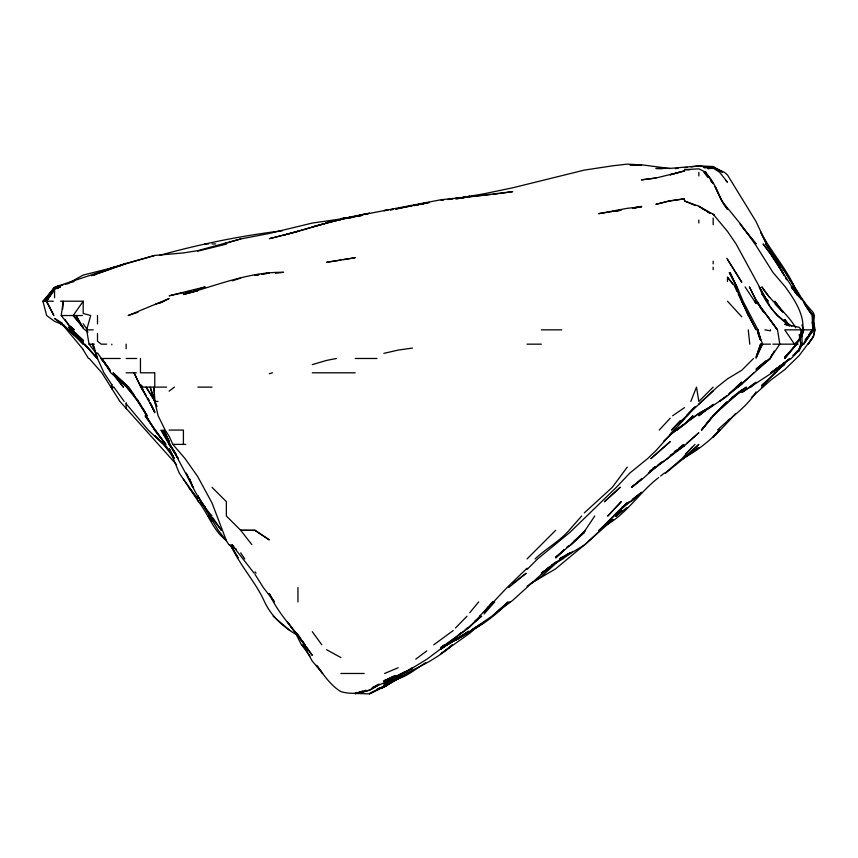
<?xml version="1.0" encoding="UTF-8"?>
<svg xmlns="http://www.w3.org/2000/svg" width="858" height="858" viewBox="0 0 858 858"><rect width="100%" height="100%" fill="white"/><g stroke="black" fill="none" stroke-linecap="round" stroke-linejoin="round"><path stroke-width="1.29" d="M62.709 309.019L63.224 301.212L61.229 315.529L68.876 325.289L74.41 329.847L68.876 325.085L65.208 319.777M751.383 397.479L770.441 380.351L784.748 369.616L799.066 355.705L813.384 336.679L814.735 329.847M794.519 346.214L784.748 358.483L796.728 344.165L784.748 357.185L796.943 344.165L799.066 339.5L801.447 329.847L799.066 327.284L784.748 324.227L788.33 325.632M801.78 337.012L803.549 329.847L802.809 327.466M813.384 336.679L808.182 344.165L813.384 336.69L815.1 329.847L813.813 322.737M96.74 353.925L89.06 344.165L86.647 329.847L90.744 315.529L83.194 313.502L83.194 301.212L60.51 301.212M801.115 337.012L803.163 329.847L801.308 336.229M801.822 335.81L803.549 329.847L801.919 324.903M774.838 369.819L791.215 358.483L799.066 350.279L800.846 344.165L799.431 334.566M799.066 350.279L800.836 344.165L799.27 334.641M801.383 336.229C807.314 318.425 795.28 300.729 785.317 286.894L773.047 272.576L756.123 245.688L741.805 225.568L721.75 200.987L715.111 186.669L721.975 200.987L727.487 209.32C717.899 197.973 716.655 181.585 704.15 172.351L706.027 172.351L713.17 183.633L710.639 180.813M800.997 337.022L803.303 329.847L802.605 327.466M762.58 344.165L760.563 344.165L756.123 357.496L762.58 344.165L757.56 329.847L760.338 339.393M756.52 355.888L760.563 344.165M690.829 401.437L696.492 387.119L698.852 401.437L713.17 387.119M756.123 358.183L761.99 344.165L756.123 356.778M792.846 355.426L799.066 350.825L802.23 344.165L801.479 329.847L784.748 329.847L794.465 344.165L799.066 339.5M772.146 354.375L770.441 357.786L774.259 350.976M811.486 332.057L803.731 344.165L813.384 330.158M54.558 297.78L54.558 289.06L46.707 301.212L53.861 315.529L46.214 301.212L54.558 289.06L60.446 286.894L56.907 288.696M594.787 515.98L584.309 531.638L570.967 544.615L555.673 557.228L564.264 549.656M51.78 291.677L54.558 287.237L43.694 301.212L54.558 287.687L42.9 301.212L46.654 315.529L54.558 321.342L64.103 325.193M83.194 327.724L73.22 315.529L83.194 301.212M627.262 467.127L612.28 487.344L584.309 512.88M54.558 289.06L45.882 301.212L54.558 289.886M47.619 296.954L49.163 294.82M51.469 291.623L54.558 287.366M805.169 340.079L807.399 337.012M808.89 334.963L812.612 329.847L803.345 344.165L799.066 348.455M756.123 391.902C746.439 407.604 730.501 417.471 717.503 430.072M805.297 340.079L813.084 329.847L812.054 315.529L803.753 301.212L791.28 286.894L793.618 290.004M711.078 417.803L701.683 430.072L713.17 415.755L727.487 401.791L713.438 415.755L701.394 430.072L713.17 415.755L741.805 390.122L729.879 399.817M469.766 612.741L478.689 601.887M527.037 568.21L507.057 587.569L484.084 611.872L488.191 606.874M735.242 413.813C720.538 430.727 704.504 446.814 684.534 457.486L698.852 447.511L684.534 457.722L665.701 473.026M695.377 406.638L655.898 450.697L647.5 458.708L629.847 473.026L616.355 487.344L569.991 532.292L537.634 558.933L527.037 569.476M484.084 611.936L492.76 601.887L484.084 611.872M687.011 415.755L690.39 411.872M692.084 409.931L693.779 407.99M581.681 515.98L569.122 530.298C559.202 541.58 545.849 548.68 535.081 558.933M484.084 614.006L494.734 601.887M774.806 372.801L761.529 387.119M694.969 444.39L681.863 458.708L665.24 473.026M810.467 332.711L813.084 329.847L812.086 322.04M810.51 332.711L813.137 329.847L810.327 332.711M659.244 430.072L670.216 418.2M680.169 420.688L671.439 430.072L717.106 387.119L727.487 378.871L741.805 370.227L753.517 358.483M693.586 408.236L686.561 415.755L695.334 406.703M675.718 428.185L670.216 434.03M681.005 422.522L684.534 418.747M634.577 484.577L631.96 487.344L641.58 478.925L631.445 487.344L641.58 479.761L655.898 466.913L649.871 470.988M479.515 616.205L484.084 611.4M775.074 372.801L784.748 362.623L775.696 372.801L761.915 385.424M698.852 404.011L713.17 390.926M455.448 628.045L467.009 616.205M480.33 616.205L469.766 627.026L426.812 659.287L383.858 685.413L412.494 667.953M753.678 383.805L750.418 387.119L752.316 385.274M616.505 515.98L621.878 510.542M685.403 454.054L692.363 447.029M527.037 558.933L555.673 530.298M810.703 332.529L813.384 329.847L813.159 315.529L804 303.26M607.421 522.125L612.944 516.688L598.627 531.831L585.081 544.615L569.991 553.732L559.92 558.408M559.019 560.574L541.355 576.565L527.037 586.132M480.169 616.205L474.474 621.589M752.284 385.274L750.364 387.119L756.123 382.293L741.805 392.535L770.441 373.874L789.886 358.483L771.471 372.801L784.748 363.063L774.838 369.809M796.224 352.08L799.066 349.324L799.066 350.825M728.463 394.648L741.805 384.105L753.742 372.801M505.051 605.48C495.474 615.122 484.566 623.401 472.586 629.836M564.146 549.946L555.673 557.947L564.264 549.946M599.131 530.298L627.262 502.874L613.513 515.98L627.262 503.185L617.717 511.711M508.697 587.569L526.168 573.251L512.719 583.451M567.127 547.275L569.036 545.506L567.127 547.136M810.52 332.507L813.384 329.847M741.805 384.105L737.826 387.119L770.441 358.483L756.123 370.012M617.342 514.35L615.358 515.98L617.192 514.307M615.283 515.98L617.127 514.307M663.76 441.055L675.825 430.072L670.216 434.716L698.852 413.556L713.17 405.298L698.852 413.406L688.802 420.441M561.035 557.807L569.991 553.335L559.738 558.933L569.991 552.809L555.673 562.569L542.578 573.251L512.719 600.364L498.401 610.692L508.193 601.887L491.849 616.205L469.766 631.37L441.13 647.726L464.714 630.523M479.493 624.742L469.766 633.225L441.13 653.614L452.391 644.841C440.765 655.684 426.705 663.288 412.494 670.184M541.355 574.345L542.578 573.251M736.121 387.119L741.805 382.046L727.487 395.817L698.852 415.197L704.986 410.521M808.611 334.759L813.384 330.577M569.991 545.463L584.309 532.475L574.077 541.012M795.269 353.485L799.066 350.161L794.916 353.485M572.876 551.383L562.837 558.933L551.265 565.54M474.495 621.964L481.124 616.205L466.741 628.903M686.421 443.565L698.852 432.764L684.534 445.624L648.423 473.026L654.965 467.385M683.59 424.388L676.983 430.072L684.534 424.238L692.91 415.755L684.534 424.077L678.399 428.078M612.944 519.648L584.759 544.615L555.673 568.811L530.341 583.751M765.701 360.918L756.123 369.047L770.441 357.958L779.793 344.165L777.53 329.847L756.123 301.212M641.58 492.535L630.791 501.662L641.58 492.857M704.986 410.574L698.852 415.755L704.986 410.843M616.012 513.395L641.58 492.342L632.314 499.335M627.262 503.303L629.225 501.662M472.769 623.616L481.788 616.205M509.931 601.887L495.559 613.395M549.731 566.848L541.816 573.251L549.731 566.934M653.035 468.425L654.944 466.902L652.927 468.425M707.024 409.202L713.17 404.29M551.715 565.358L555.673 562.205L552.606 564.564M465.1 629.783L467.9 627.563M657.904 465.004L661.915 461.851M658.74 477.498C639.414 492.267 626.737 514.146 604.761 525.9M660.639 476.008L664.435 473.026M728.892 400.665L746.406 387.119L738.738 392.074M598.863 530.298L612.944 519.304M674.399 451.716L676.49 450.085M678.592 448.455L683.826 444.39L667.267 458.708L650.321 470.913M778.796 368.951L784.748 364.339L778.463 368.951M544.422 570.881L541.355 573.251L544.422 570.967M546.471 569.304L549.538 566.934M616.13 515.98L627.262 507.4M378.571 684.534L369.541 690.325L355.223 693.361M472.157 629.761L474.142 628.238M450.139 642.417L441.13 649.195M433.73 644.841L453.249 630.523M169.09 391.162L174.474 387.119M415.765 659.159L426.812 650.89M622.147 507.11L625.214 504.826M546.471 569.444L555.673 562.601M673.283 453.421L670.216 455.684L673.283 453.485M678.399 449.646L683.504 445.87M469.766 631.981L471.75 630.523L447.05 644.841L469.766 631.981L484.084 622.372L472.49 629.836M473.316 628.946L476.544 626.587M459.33 634.041L461.261 632.636M441.13 647.726L444.669 644.841M675.321 452.027L684.534 445.431L675.321 451.812M672.64 415.755L684.534 407.614M447.007 644.122L450.171 641.966M379.601 684.191C368.715 692.524 354.097 695.463 340.905 691.623C330.544 685.445 323.691 674.785 316.57 665.293M455.448 640.143L468.661 631.263L441.13 648.702M391.57 681.863L382.357 687.794L379.794 688.041M441.13 648.573L446.75 644.841M731.885 397.361L741.805 390.776L735.188 394.852M425.707 662.719C415.969 668.586 406.949 676.962 395.57 679.407M393.404 676.34L383.858 680.791L398.176 675.225L405.244 671.417M468.661 631.778L455.448 640.486L468.661 632.207M391.57 681.745L383.858 686.754L398.176 677.949L382.679 687.794L377.423 688.802M395.978 679.268L383.858 687.151L377.338 688.706M395.978 679.193L383.858 687.151L411.368 670.838M559.545 560.156L561.475 558.933M447.844 644.176L455.448 639.51M398.176 675.836L401.147 674.066M395.978 675.75L383.858 682.989L372.093 687.794L378.507 684.255M398.176 677.863L400.268 676.608M412.494 667.803L383.858 683.955L397.072 676.469M457.646 638.277L468.661 632.131M68.876 282.968L83.194 275.075L122.233 265.261M390.465 682.035L392.674 680.823M412.494 670.624L382.1 687.794L369.541 693.865L355.223 693.446M369.541 693.865L381.091 687.794L369.541 693.328M137.999 312.28L128.164 315.529L169.09 298.573L159.363 303.421M387.441 683.89L398.176 678.539L392.213 681.37M402.155 673.476L412.494 668.554M384.577 673.476L398.176 667.76M98.477 273.38L126.137 263.438L154.772 255.437L183.408 252.938L197.726 250.654L240.68 238.953L269.315 233.462L312.269 223.059L352.617 217.267M91.538 275.74L111.819 267.857L154.772 255.437M93.93 275.193L97.501 273.788M100.418 272.576L126.137 263.438L111.819 267.857M154.772 304.579L163.964 301.212M197.726 289.457L205.148 286.894L169.09 295.817L183.408 292.675M111.819 268.093L55.405 286.894M232.336 280.813L240.68 278.089M365.958 690.207L355.223 693.725L362.387 691.269L358.805 692.277M326.587 222.941L297.951 231.37L269.315 238.663C302.885 230.823 335.446 218.962 369.541 213.256L359.255 215.304M226.362 243.146L223.734 243.94L240.68 238.953M269.315 373.734L272.479 372.801M312.269 364.618L326.587 360.414L336.433 358.483M679.064 172.351L655.898 178.024L641.58 179.837L655.898 178.024M55.995 286.894L59.856 285.843M283.633 235.242L297.951 231.37M312.269 226.887L340.905 219.434L326.587 222.63L355.223 216.388L340.905 218.972L352.617 216.999M55.77 286.894L62.913 284.985M65.294 284.352L68.876 283.397M159.545 255.373C199.85 244.155 240.798 235.778 282.336 230.759M226.362 244.112L197.726 251.169M70.174 282.604L74.078 281.649M359.566 215.304L441.13 199.721L482.786 195.399M422.908 203.7L425.514 203.078L413.792 205.394L416.398 205.041M383.858 353.367L398.176 350.085L412.494 348.069M346.117 218.35L362.108 215.304M633.772 208.162L641.58 206.403L632.464 208.14M186.014 292.085L191.227 290.916M193.822 290.336L196.428 289.747M413.792 205.62L426.812 202.767M193.822 291.731L183.408 293.833L197.726 290.658L183.408 294.519C216.538 285.682 248.756 271.696 283.633 272.308L275.397 273.316M398.176 208.515L412.494 205.641L395.57 209.009L398.176 208.612M426.812 203.035L429.429 202.52M343.447 259.62L355.223 257.7L326.587 262.269L340.905 260.081M633.772 208.054L641.58 206.757L627.262 208.322L598.627 213.674L611.636 211.69M612.944 211.497L620.752 210.21M455.448 198.638L484.084 193.769L512.719 187.795L584.309 170.109L612.944 165.766L627.262 164.135L641.58 164.929L629.858 164.8L641.58 164.79L670.216 168.554M458.054 198.52L460.649 198.101M463.256 197.683L469.766 196.632L455.448 198.52L468.468 197.018M352.617 216.945L340.905 218.683L352.617 217.396M499.699 193.543L512.719 191.634L469.766 196.739M620.752 210.092L612.944 211.218L620.752 210.349M387.762 210.092L383.858 210.639L387.762 210.146M390.369 209.717L392.975 209.352M254.998 275.053L258.901 274.506M258.901 274.463L254.998 274.989L258.901 274.732M413.792 205.47L416.398 205.116M426.812 202.82L429.322 202.488M684.534 167.718L687.129 167.396M691.033 166.902L698.852 165.905L713.17 166.516L721.943 171.707M390.369 209.824L392.975 209.491M441.13 200.311L443.736 200.011M447.64 199.549L452.842 198.938M484.084 195.249L490.594 194.562M493.189 194.283L498.401 193.726M675.418 168.608L678.024 168.361M704.053 167.535L713.17 167.299L724.495 172.351L727.487 174.957L756.123 221.696L766.462 243.94L760.574 232.014M704.053 167.653L713.17 167.621L720.109 171.171M204.933 243.94L208.494 243.94M212.044 243.94L215.68 243.94M42.9 301.212L53.357 301.212M61.229 315.529L82.4 315.529M86.647 329.847L93.265 329.847M541.355 329.847L561.786 329.847M803.303 329.847L813.824 329.847M89.06 344.165L94.38 344.165M106.649 344.165L101.255 344.165L97.501 341.248L97.501 333.387M527.037 344.165L541.355 344.165M763.341 344.165L770.441 344.165M772.854 344.165L794.465 344.165M796.149 344.165L798.079 344.165M800.975 344.165L802.23 344.165M120.227 358.483L101.394 358.483L97.501 352.96M126.137 358.483L136.787 358.483M355.223 358.483L376.984 358.483M126.137 372.801L136.315 372.801M154.054 372.801L140.455 372.801L140.455 358.483M312.269 372.801L355.223 372.801M236.347 549.217L228.764 544.615L226.362 540.647L212.044 503.035L197.726 476.619L185.146 458.708L172.866 444.39L169.09 436.186L165.176 430.072L158.129 415.755L154.772 401.437L154.043 387.119L143.232 387.119L140.455 384.577M166.602 387.119L154.772 387.119L154.772 372.801M197.855 387.119L212.044 387.119M155.212 401.437L158.044 401.437M169.09 430.072L183.408 430.072L183.408 444.39M172.866 444.39L185.757 444.39M340.905 673.476L364.178 673.476M707.957 167.9L713.17 167.986L719.701 172.351L727.487 182.196L725.686 180.405M662.408 168.672L655.898 168.479L670.216 168.372L698.852 165.959L713.17 167.986M689.735 169.82L684.534 169.637L698.852 168.854L706.027 172.351M707.957 168.232L713.17 168.5M764.896 329.847L770.441 330.802L770.441 329.847M684.534 199.882L684.534 200.987L698.852 206.177L709.866 213.202M684.534 200.987L695.27 205.588M326.587 649.71L340.905 657.56M722.425 172.351L713.17 166.988L718.682 170.345M62.259 323.112L54.558 318.425L68.737 329.847L83.194 343.307L97.501 358.483L103.925 372.801L111.819 384.663M705.458 210.489L698.852 206.349L713.17 214.2L727.487 231.392L736.078 243.94L770.441 307.1L777.294 315.529L791.762 326.276M707.657 211.862L709.866 213.245M229.869 544.615L238.084 557.829L231.177 545.72C239.983 565.84 255.663 581.863 264.575 601.887C271.225 615.915 282.679 626.576 295.946 634.373M60.693 323.08L65.798 326.866M289.94 630.523L273.134 616.205M60.693 323.38L83.194 342.342M60.693 323.284L68.876 329.847L83.194 344.165L74.356 334.62M233.784 546.224L231.81 544.615L254.172 573.251M87.924 332.218L83.194 328.378L76.008 315.529L82.54 326.619M60.446 323.284L81.145 340.626M97.501 358.708L84.631 344.165L97.501 358.483L93.029 344.165M789.489 325.718C775.846 315.926 765.111 302.799 759.266 286.894L767.213 301.212L764.832 298.144M158.73 439.049L154.772 435.489L163.599 444.39L173.627 457.625M115.637 376.362L117.546 378.142M120.41 380.813L126.137 386.154L110.779 372.801L101.823 358.483L107.54 366.666M789.489 325.429L784.748 320.999L787.483 323.949M115.637 376.48L126.137 386.615L118.769 379.247M304.172 647.479L301.48 644.841L294.197 630.523M304.29 647.479L301.63 644.841L309.995 656.091M212.044 487.344L226.362 501.662L226.362 515.98L240.68 530.298L251.844 544.615M167.321 447.973L148.23 430.072L126.137 403.732M128.775 387.119L113.063 372.801L128.26 387.119L147.19 415.755L139.264 402.381M226.362 540.669C213.224 530.576 208.451 514.328 198.52 501.662L179.236 473.026L169.09 448.487L173.992 458.708L169.09 449.227L173.756 457.657M740.079 224.206L756.123 243.94L742.524 227.402M727.498 301.212L741.805 316.827M775.096 304.032L781.241 310.628M135.167 396.664L126.641 387.119L138.149 401.437L146.654 415.755L143.275 408.816M89.232 358.483L101.855 372.801L119.906 401.437L176.555 464.618M62.924 325.075L83.194 349.474M767.031 315.529L777.391 329.847L756.123 300.675L749.399 286.894L758.397 304.515M762.151 294.197L768.178 301.212L762.151 294.058M204.515 506.595L200.332 501.662L204.515 506.778M727.487 281.531L727.487 277.263L735.52 286.894L748.39 315.529L756.123 329.847L741.805 301.619M73.22 315.529L83.194 327.445M808.054 309.395L813.159 315.529L805.212 305.309M799.066 296.675L801.329 299.399M165.412 445.291L166.881 447.082M168.458 439.618L162.763 430.072L169.09 441.409L163.975 430.072L170.12 444.39L193.189 487.344L186.165 473.026C192.975 488.363 200.643 503.474 212.044 515.98M792.116 287.891L794.433 290.851M795.977 292.835L813.384 312.709L814.381 315.529L813.384 327.767L813.384 326.072M204.901 506.778L200.922 501.662L218.275 530.298L226.362 540.776M188.685 487.344L197.726 498.959L183.408 479.193M727.487 277.263L732.678 284.009M799.066 294.798L785.445 272.576L765.701 243.94L784.748 271.235L805.662 304.515M770.441 251.222L775.75 258.258M795.956 293.104L797.511 295.173M783.225 312.366L774.828 301.212L782.464 311.84M221.353 530.298L210.36 515.98L197.726 495.656L200.836 501.662M174.549 451.544L169.09 444.272L161.025 430.072L168.425 442.063M109.416 369.165L101.394 358.483L110.328 370.753L108.966 368.715M254.998 571.846L256.049 573.251M792.481 287.891L799.066 296.793L792.556 287.891M770.441 254L763.094 243.94L770.441 253.453L797.071 294.712M769.658 297.619L761.872 286.894C771.224 302.145 786.797 312.173 795.688 327.799M312.269 631.66L321.836 644.841M317.46 666.312L322.651 673.476L312.269 661.11L303.26 644.841L307.421 651.447M113.867 387.119L124.195 401.437M176.523 454.622L169.165 444.39L178.325 458.708L169.09 443.146M771.203 255.062L782.732 272.576L774.452 258.258L784.158 275.686M704.15 172.351L707.904 177.606M155.244 430.072L165.433 444.39L145.099 415.755L154.772 429.429M792.556 287.923L797.618 295.088M288.245 622.854L293.618 630.523L297.951 634.437L304.719 644.841C292.889 627.766 277.713 613.138 269.315 593.564L274.378 601.887L263.342 587.569L254.998 574.345M754.472 301.212L756.123 303.582L745.076 286.894M83.194 323.788L87.387 329.847M129.537 388.224L134.095 394.83M136.379 398.133L138.664 401.437M306.456 646.943L312.269 655.351L287.376 621.76M212.773 517.728L221.461 530.298M807.013 307.818L810.799 313.331M240.68 552.852L244.787 558.933M797.715 295.173L792.266 286.894L797.028 294.712M792.481 288.009L795.409 292.481M785.413 277.735L786.732 279.772M759.823 306.724L761.25 308.923M154.772 400.697L146.117 387.119L154.772 401.329L156.821 406.209M727.487 259.395L741.805 282.303L726.78 258.258M302.885 641.462L305.008 644.841M785.628 272.576L794.497 286.894C785.36 267.095 770.516 251.083 760.596 231.832M83.194 349.86L88.471 358.483M150.118 402.595L154.772 411.851L141.034 387.119L146.343 395.935M763.577 312.226L757.067 301.212L762.773 311.122M141.066 387.119L146.278 395.935M197.726 500.321L198.52 501.662M141.656 387.119L142.868 389.317M736.239 285.8L729.279 272.576L737.097 286.894L743.049 301.212L757.925 329.847L760.778 340.583M94.67 348.659L92.396 344.165L97.501 358.483M140.455 385.832L134.009 372.801L140.455 386.443M736.25 285.703L730.019 272.576L736.207 285.703M734.898 286.894L737.129 291.666M738.245 294.058L741.58 301.212M150.064 402.563L154.772 412.73L151.694 405.952M741.805 301.212L748.39 315.529M154.772 401.876L156.821 406.499M736.765 286.894L737.987 290.476M757.174 329.847L760.306 339.393L758.15 333.43L759.137 337.012M759.952 338.964L757.925 329.847L758.526 333.751M748.262 329.847L749.785 344.165M154.043 387.119L154.644 401.437M813.448 322.372L813.523 329.847M713.17 218.007L713.17 224.742M713.17 261.143L713.17 263.867M713.17 267.17L713.17 269.691M698.852 172.351L698.852 175.922M698.852 220.013L698.852 223.005M297.951 587.569L297.951 601.887M126.137 344.165L126.137 348.788M126.137 402.649L126.137 408.719M111.819 344.165L111.819 344.852M97.501 315.529L97.501 323.949M111.819 384.834L110.897 387.119L113.492 387.119L111.819 388.878L111.819 384.834M585.456 530.298L570.956 544.615L585.456 530.298M621.224 501.662L607.839 515.98L621.224 501.662M729.139 419.315L727.487 421.096L729.139 419.326M719.69 430.072L713.17 437.108L719.69 430.072M726.554 402.391L713.491 415.755L726.544 402.391M620.205 487.344L604.504 501.662L620.205 487.344M684.534 457.689L683.472 458.708L698.852 444.39L684.534 457.689M766.644 380.952L761.915 385.36L766.644 380.963M667.052 444.39L650.793 458.708L670.216 441.623L667.041 444.39M735.671 387.945L729.3 393.747L735.671 387.945M726.479 396.128L719.454 401.437L726.479 396.149M784.748 362.923L770.613 372.801L784.748 362.934M444.884 644.841L441.13 647.35L444.884 644.841M394.873 675.825L383.858 681.66L394.873 675.847M398.176 678.474L387.441 683.923L398.176 678.539M383.858 686.261L381.681 687.279L383.858 686.261M684.534 170.881L670.216 174.775L684.534 170.881M668.8 200.987L655.898 204.333L669.68 200.987L684.534 198.788L668.8 200.987M469.766 196.321L456.746 198.734L469.766 196.321M420.302 204.225L413.792 205.416L420.302 204.215M425.514 203.271L422.908 203.743L425.514 203.271M269.315 273.058L261.508 274.142L269.315 273.058M361.475 215.476L355.223 216.291L361.475 215.465M713.17 168.179L707.957 168.597L713.17 168.179M254.998 530.298L240.68 530.298L254.998 530.416L269.315 539.896L254.998 530.298M714.306 215.304L713.17 214.35L714.306 215.304M154.772 430.362L146.042 415.755L154.772 430.072L165.948 444.39L154.772 430.362M83.194 340.347L68.876 327.166L83.194 341.784L68.876 326.984L83.194 340.347M212.044 520.838L208.001 515.98L212.044 520.838M789.671 325.729L784.748 319.551L789.617 325.729M109.513 369.348L101.04 358.483L109.513 369.39M123.327 387.119L114.64 375.868L123.327 387.119M148.981 400.332L147.662 398.133L148.884 400.332M173.724 457.571L169.09 449.603L173.691 457.571M192.889 487.344L189.607 478.989L192.889 487.344M154.772 401.329L150.171 387.119L154.772 401.437"/></g></svg>
